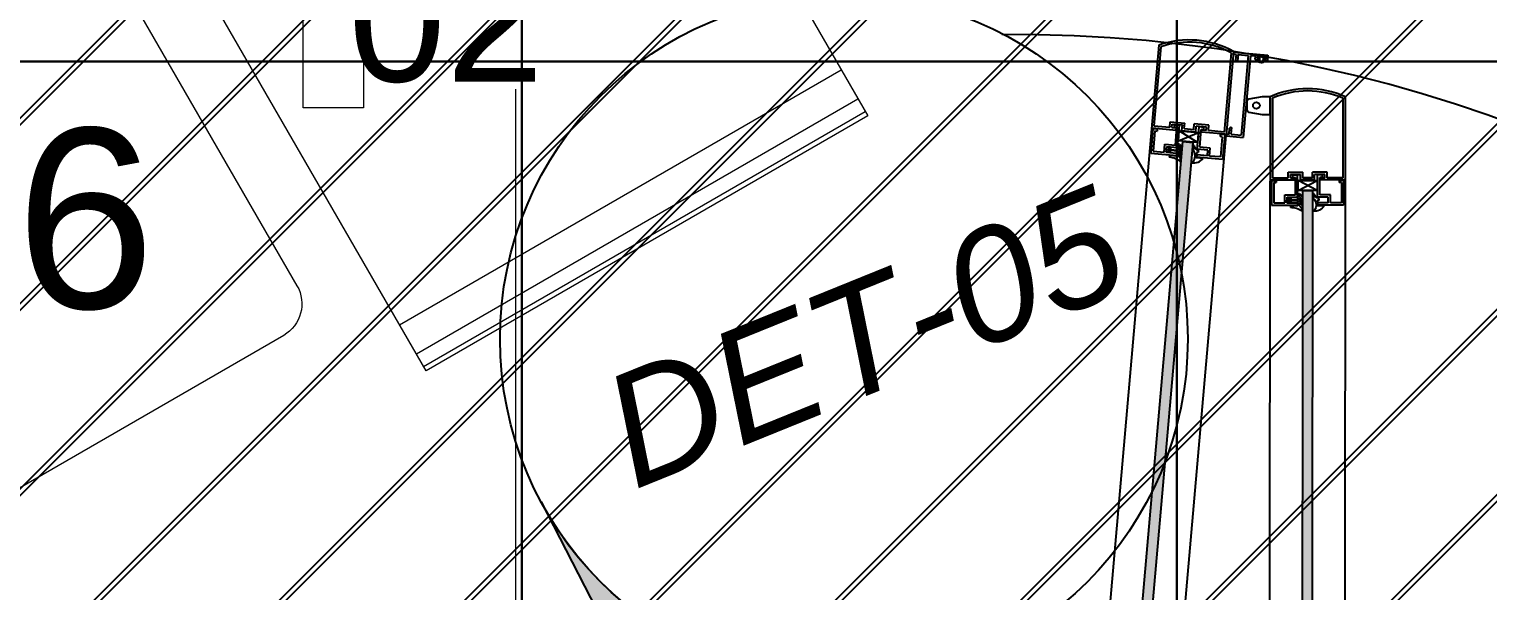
# Model space of a CAD drawing. Header units: millimetres. Extents: x 10930 to 21977, y 3784 to 7635.
# Drawn here: x 10966.958 to 10968.293, y 3818.685 to 3819.199 of the extents above; entities that cross this region are included whole.
import ezdxf

# ---------------------------------------------------------------- set-up
doc = ezdxf.new("R2010")
doc.units = ezdxf.units.MM
doc.linetypes.add('ACAD_ISO02W100', pattern=[15, 12, -3])
doc.linetypes.add('X-PP-NEW$0$HIDDEN', pattern=[0.375, 0.25, -0.125])
for name, color, linetype, lineweight in [('COTAS', 161, 'ACAD_ISO02W100', 20), ('LUMINARIAS', 3, 'Continuous', 18), ('MUEBLES', 251, 'Continuous', 18), ('PLAFON', 151, 'Continuous', 25)]:
    doc.layers.add(name, color=color, linetype=linetype, lineweight=lineweight)
for name, color, linetype in [('IMAGENES', 191, 'Continuous'), ('MEDIDAS.', 75, 'Continuous'), ('PISO PATIO PUBLICO', 142, 'Continuous'), ('PUERTAS', 171, 'Continuous')]:
    doc.layers.add(name, color=color, linetype=linetype)
doc.styles.get("Standard").update_dxf_attribs({"font": 'arial.ttf'})
pattern_1 = [(0, (0, 0), (0.001905, 0.001905), [0.0009524999999999999, -0.0028575]), (90, (0.0004762499999999999, -0.0004762499999999999), (-0.001905, 0.001905), [0.0009524999999999999, -0.0028575])]

# ---------------------------------------------------------------- blocks, each defined once
blk = doc.blocks.new('X-PP-NEW$0$6370-Junquillo')
at = {"color": 0, "linetype": 'ByBlock', "ltscale": 10}
for p, q in [((-0.000384713553629, -0.0008847135527077), (-0.000384713553629, -0.0034847135525098)), ((-0.000384713553629, -0.0008847135527077), (0.0142499999978441, -0.0008847135517129)), ((-0.000384713553629, -0.0034847135525098), (0.0009152864462719999, -0.0034847135525098)), ((0.0009152864462719999, -0.0021847135526087), (0.0009152864462719999, -0.0034847135525098)), ((0.0009152864462719999, -0.0021847135526087), (0.012949999997943, -0.002184713551614)), ((0.012949999997943, -0.002184713551614), (0.0129499999975735, -0.0086847135496697)), ((0.0142499999978441, -0.0008847135517129), (0.0142499999978441, -0.0162847135510447)), ((-0.0021847135536319, -0.0134847135518328), (-0.0036847135539375, -0.0134847135518328)), ((-0.0036847135539375, -0.0134847135518328), (-0.0036847135539375, -0.0162847135520394)), ((0.0095152864464012, -0.0162847135529489), (-0.0036847135539375, -0.0162847135520394)), ((-0.0021847135536319, -0.0134847135518328), (-0.0021847135536319, -0.0149847135521384)), ((0.0082152864465002, -0.0149847135521384), (-0.0021847135536319, -0.0149847135521384)), ((0.0082152864461307, -0.0086847135507497), (0.0082152864465002, -0.0149847135521384)), ((0.0129499999975735, -0.0086847135496697), (0.0082152864461307, -0.0086847135507497)), ((0.0095152864460317, -0.009984713550665), (0.0095152864464012, -0.0162847135529489)), ((0.0129499999975735, -0.0099847135495708), (0.0095152864460317, -0.009984713550665)), ((0.0129499999975735, -0.0099847135495708), (0.012949999997943, -0.0162847135510447)), ((0.012949999997943, -0.0162847135510447), (0.0142499999978441, -0.0162847135510447))]:
    blk.add_line(p, q, dxfattribs=at)
blk = doc.blocks.new('X-PP-NEW$0$Vinil Cuña')
at = {"color": 0, "linetype": 'ByBlock', "ltscale": 10}
for p, q in [((-0.0026152864466695, 0.0033272758386707), (-0.002615286447579, 0.0036272758383911)), ((-0.0020152864481844, 0.0033272758386707), (-0.0026152864466695, 0.0033272758386707)), ((0.0039033090469474, 0.0004000000012967), (-0.00032548103691, 0.0004000000012967)), ((-0.0003254810377058, -0.002799999998901), (-0.00032548103691, 0.0004000000012967)), ((-0.002615286447579, -0.0042837760488874), (-0.0026152864466695, -0.0045837760494032)), ((-0.0023152864488196, -0.0045837760486074), (-0.0026152864466695, -0.0045837760494032)), ((-0.0023152864488196, -0.0067702556539557), (-0.0023152864488196, -0.0045837760486074)), ((-0.0020152864491223, -0.0067702556547968), (-0.0023152864488196, -0.0067702556539557)), ((0.0007713455057541, -0.0027999999979005), (-0.0003254810377058, -0.002799999998901)), ((0.0007713455057541, -0.0038996387624728), (0.0007713455057541, -0.0027999999979005))]:
    blk.add_line(p, q, dxfattribs=at)
for centre, radius, start, end in [((-0.0020194631098178, -0.0033661663370044), 0.0070190242256203, 32.45142326508603, 94.86969380100228), ((-0.0069088426468795, -0.0001161275282939), 0.0059836376075006, 315.8525318149123, 35.13254659063001), ((0.0012804139822862, -0.0071820894896431), 0.003321332329967, 98.81604215680264, 172.8771870189323)]:
    blk.add_arc(centre, radius, start, end, dxfattribs=at)
blk = doc.blocks.new('X-PP-NEW$0$Plomo-1')
at = {"color": 0, "linetype": 'ByBlock', "ltscale": 10}
blk.add_lwpolyline([(-0.0056990746839745, 0.0062500000001897), (0.0056990746839745, 0.0062500000001897), (0.0056990746839745, 0.0002500000004213), (-0.0056990746839745, 0.0002500000004213)], close=True, dxfattribs=at)
at = {"color": 0, "linetype": 'X-PP-NEW$0$HIDDEN', "ltscale": 10}
for points in [[(0.0056990746839745, 0.0062500000001897), (-0.0056990746839745, 0.0002500000004213)], [(-0.0056990746839745, 0.0062500000001897), (0.0056990746839745, 0.0002500000004213)]]:
    blk.add_lwpolyline(points, dxfattribs=at)
blk = doc.blocks.new('PUERTA 7')
at = {"layer": 'PUERTAS'}
h = blk.add_hatch(dxfattribs=at)
h.set_pattern_fill('CROSS', color=142, scale=0.0003)
h.set_pattern_definition(pattern_1)
h.paths.add_polyline_path([(10968.02327365914, 3819.095587025199), (10967.92436213288, 3817.965023106556), (10967.9151185206, 3817.965831817843), (10968.01403004686, 3819.096395736485)])
h = blk.add_hatch(dxfattribs=at)
h.set_pattern_fill('CROSS', color=142, scale=0.0003)
h.set_pattern_definition(pattern_1)
h.paths.add_polyline_path([(10968.12284288562, 3817.916378418758), (10968.13212180463, 3817.916371788303), (10968.1329327597, 3819.051253987704), (10968.12365384069, 3819.051260618157)])
h = blk.add_hatch(dxfattribs=at)
h.set_pattern_fill('CROSS', color=142, scale=0.0003)
h.set_pattern_definition(pattern_1)
h.paths.add_polyline_path([(10968.12284288562, 3817.916378418758), (10968.13212180463, 3817.916371788303), (10968.1329327597, 3819.051253987704), (10968.12365384069, 3819.051260618157)])
at = {"layer": 'PUERTAS', "color": 0, "linetype": 'ByBlock', "ltscale": 10}
for p, q in [((10967.99195825469, 3819.184834872507, 310.8113489232925), (10967.98523576084, 3819.107996416307, 310.8113489232925)), ((10967.99384686141, 3819.18335461472, 310.8113489232925), (10967.98750137467, 3819.110825369519, 310.8113489232925)), ((10968.05824402696, 3819.177720592761, 310.8113489232925), (10968.05189854022, 3819.105191347561, 310.8113489232925)), ((10968.06036098556, 3819.17885040899, 310.8113489232925), (10968.05363849171, 3819.102011952791, 310.8113489232925)), ((10968.09401964835, 3819.137460730884, 310.8113489232925), (10968.09396453204, 3819.060328783956, 310.8113489232925)), ((10968.0960291447, 3819.136149272583, 310.8113489232925), (10968.09597711938, 3819.063342996034, 310.8113489232925)), ((10968.16067228046, 3819.136103080416, 310.8113489232925), (10968.16062025514, 3819.063296803868, 310.8113489232925)), ((10968.16268364902, 3819.137411665521, 310.8113489232925), (10968.1626285327, 3819.060279718593, 310.8113489232925)), ((10968.0019830339, 3819.109558388505, 310.8113489232925), (10968.00242782511, 3819.114642375258, 310.8113489232925)), ((10968.00242782511, 3819.114642375258, 310.8113489232925), (10968.01575403282, 3819.113476483154, 310.8113489232925)), ((10967.98665060604, 3819.10846986049, 310.8113489232925), (10967.98467806304, 3819.08592359084, 310.8113489232925)), ((10967.98523576084, 3819.107996416307, 310.8113489232925), (10967.98623715217, 3819.107908805918, 310.8113489232925)), ((10967.98632476256, 3819.108910197248, 310.8113489232925), (10967.98623715217, 3819.107908805918, 310.8113489232925)), ((10967.98632476256, 3819.108910197248, 310.8113489232925), (10968.00804725141, 3819.107009725726, 310.8113489232925)), ((10967.98665060604, 3819.10846986049, 310.8113489232925), (10967.99065617137, 3819.108119418932, 310.8113489232925)), ((10967.98847816793, 3819.106291857051, 310.8113489232925), (10967.98685606648, 3819.087751152722, 310.8113489232925)), ((10967.98750137467, 3819.110825369519, 310.8113489232925), (10968.0019830339, 3819.109558388505, 310.8113489232925)), ((10967.98847816793, 3819.106291857051, 310.8113489232925), (10967.99048095059, 3819.106116636272, 310.8113489232925)), ((10967.99065617137, 3819.108119418932, 310.8113489232925), (10967.99048095059, 3819.106116636272, 310.8113489232925)), ((10968.00398581657, 3819.109383167726, 310.8113489232925), (10968.004255387, 3819.112464371819, 310.8113489232925)), ((10968.00398581657, 3819.109383167726, 310.8113489232925), (10968.00822247219, 3819.109012508387, 310.8113489232925)), ((10968.004255387, 3819.112464371819, 310.8113489232925), (10968.01357602938, 3819.111648921272, 310.8113489232925)), ((10968.00630480522, 3819.109544650473, 310.8113489232925), (10968.00650698304, 3819.111855553544, 310.8113489232925)), ((10968.00630480522, 3819.109544650473, 310.8113489232925), (10968.00861570829, 3819.109342472652, 310.8113489232925)), ((10968.00650698304, 3819.111855553544, 310.8113489232925), (10968.01082066877, 3819.111478154944, 310.8113489232925)), ((10968.00721394206, 3819.093320211366, 310.8113489232925), (10968.00861570829, 3819.109342472652, 310.8113489232925)), ((10968.00804725141, 3819.107009725726, 310.8113489232925), (10968.00822247219, 3819.109012508387, 310.8113489232925)), ((10968.00904150394, 3819.091142207927, 310.8113489232925), (10968.01082066877, 3819.111478154944, 310.8113489232925)), ((10968.01313123817, 3819.106564934519, 310.8113489232925), (10968.01357602938, 3819.111648921272, 310.8113489232925)), ((10968.01313123817, 3819.106564934519, 310.8113489232925), (10968.02591823516, 3819.10544621724, 310.8113489232925)), ((10968.01530924161, 3819.108392496401, 310.8113489232925), (10968.01575403282, 3819.113476483154, 310.8113489232925)), ((10968.01530924161, 3819.108392496401, 310.8113489232925), (10968.02409067327, 3819.107624220679, 310.8113489232925)), ((10968.02409067327, 3819.107624220679, 310.8113489232925), (10968.02453546448, 3819.112708207432, 310.8113489232925)), ((10968.03786167219, 3819.111542315328, 310.8113489232925), (10968.02453546448, 3819.112708207432, 310.8113489232925)), ((10968.02591823516, 3819.10544621724, 310.8113489232925), (10968.02636302636, 3819.110530203993, 310.8113489232925)), ((10968.03568366875, 3819.109714753446, 310.8113489232925), (10968.02636302636, 3819.110530203993, 310.8113489232925)), ((10968.02726770875, 3819.089547621624, 310.8113489232925), (10968.02904687359, 3819.10988356864, 310.8113489232925)), ((10968.03336055932, 3819.10950617004, 310.8113489232925), (10968.02904687359, 3819.10988356864, 310.8113489232925)), ((10968.02944571219, 3819.091375183506, 310.8113489232925), (10968.03084747843, 3819.107397444791, 310.8113489232925)), ((10968.0331583815, 3819.107195266969, 310.8113489232925), (10968.03084747843, 3819.107397444791, 310.8113489232925)), ((10968.03100222191, 3819.105001426033, 310.8113489232925), (10968.03117744269, 3819.107004208693, 310.8113489232925)), ((10968.05272471077, 3819.103100954511, 310.8113489232925), (10968.03100222191, 3819.105001426033, 310.8113489232925)), ((10968.03541409832, 3819.106633549354, 310.8113489232925), (10968.03117744269, 3819.107004208693, 310.8113489232925)), ((10968.0331583815, 3819.107195266969, 310.8113489232925), (10968.03336055932, 3819.10950617004, 310.8113489232925)), ((10968.03541409832, 3819.106633549354, 310.8113489232925), (10968.03568366875, 3819.109714753446, 310.8113489232925)), ((10968.03741688098, 3819.106458328575, 310.8113489232925), (10968.03786167219, 3819.111542315328, 310.8113489232925)), ((10968.05189854022, 3819.105191347561, 310.8113489232925), (10968.03741688098, 3819.106458328575, 310.8113489232925)), ((10968.04832178857, 3819.103074331142, 310.8113489232925), (10968.0481465678, 3819.101071548482, 310.8113489232925)), ((10968.05014935046, 3819.100896327703, 310.8113489232925), (10968.0481465678, 3819.101071548482, 310.8113489232925)), ((10968.05232735389, 3819.102723889585, 310.8113489232925), (10968.04832178857, 3819.103074331142, 310.8113489232925)), ((10968.05014935046, 3819.100896327703, 310.8113489232925), (10968.04852724901, 3819.082355623374, 310.8113489232925)), ((10968.05232735389, 3819.102723889585, 310.8113489232925), (10968.05035481089, 3819.080177619935, 310.8113489232925)), ((10968.05272471077, 3819.103100954511, 310.8113489232925), (10968.05263710038, 3819.102099563181, 310.8113489232925)), ((10968.05363849171, 3819.102011952791, 310.8113489232925), (10968.05263710038, 3819.102099563181, 310.8113489232925)), ((10967.98685606648, 3819.087751152722, 310.8113489232925), (10967.99686997978, 3819.08687504883, 310.8113489232925)), ((10967.99686997978, 3819.08687504883, 310.8113489232925), (10967.99750814916, 3819.094169358217, 310.8113489232925)), ((10967.99750814916, 3819.094169358217, 310.8113489232925), (10968.00721394206, 3819.093320211366, 310.8113489232925)), ((10967.99887276244, 3819.086699828051, 310.8113489232925), (10967.99933571105, 3819.091991354778, 310.8113489232925)), ((10967.99933571105, 3819.091991354778, 310.8113489232925), (10968.00904150394, 3819.091142207927, 310.8113489232925)), ((10968.0007173391, 3819.086926547061, 310.8113489232925), (10968.00105430213, 3819.090778052177, 310.8113489232925)), ((10968.00143945264, 3819.090744355873, 310.8113489232925), (10968.00105430213, 3819.090778052177, 310.8113489232925)), ((10968.00110248961, 3819.086892850756, 310.8113489232925), (10968.00125075334, 3819.088587513013, 310.8113489232925)), ((10968.00125075334, 3819.08858751301, 310.8113489232925), (10968.00163590386, 3819.088553816707, 310.8113489232925)), ((10968.00131140669, 3819.089280783929, 310.8113489232925), (10968.00143945264, 3819.090744355871, 310.8113489232925)), ((10968.00131140669, 3819.089280783928, 310.8113489232925), (10968.0016965572, 3819.089247087623, 310.8113489232925)), ((10968.00148764012, 3819.086859154453, 310.8113489232925), (10968.00163590386, 3819.088553816709, 310.8113489232925)), ((10968.0016965572, 3819.089247087623, 310.8113489232925), (10968.00182460316, 3819.09071065957, 310.8113489232925)), ((10968.00220975367, 3819.090676963266, 310.8113489232925), (10968.00182460316, 3819.09071065957, 310.8113489232925)), ((10968.00187279063, 3819.086825458148, 310.8113489232925), (10968.00202105437, 3819.088520120403, 310.8113489232925)), ((10968.00202105437, 3819.088520120405, 310.8113489232925), (10968.00240620488, 3819.088486424101, 310.8113489232925)), ((10968.00208170771, 3819.089213391318, 310.8113489232925), (10968.00220975367, 3819.090676963266, 310.8113489232925)), ((10968.00208170771, 3819.089213391319, 310.8113489232925), (10968.00246685823, 3819.089179695017, 310.8113489232925)), ((10968.00225794115, 3819.086791761845, 310.8113489232925), (10968.00240620488, 3819.088486424102, 310.8113489232925)), ((10968.00246685823, 3819.089179695014, 310.8113489232925), (10968.00259490418, 3819.09064326696, 310.8113489232925)), ((10968.00298005469, 3819.090609570657, 310.8113489232925), (10968.00259490418, 3819.09064326696, 310.8113489232925)), ((10968.00264309166, 3819.086758065541, 310.8113489232925), (10968.00279135539, 3819.088452727799, 310.8113489232925)), ((10968.00279135539, 3819.088452727797, 310.8113489232925), (10968.00903079368, 3819.087906847675, 310.8113489232925)), ((10968.00285200874, 3819.089145998708, 310.8113489232925), (10968.00298005469, 3819.090609570657, 310.8113489232925)), ((10968.00285200874, 3819.089145998713, 310.8113489232925), (10968.00909144703, 3819.088600118592, 310.8113489232925)), ((10968.00861969878, 3819.08320801143, 310.8113489232925), (10968.00903079368, 3819.087906847675, 310.8113489232925)), ((10968.00909144703, 3819.088600118592, 310.8113489232925), (10968.00958614322, 3819.09425452197, 310.8113489232925)), ((10968.01097268507, 3819.094133215277, 310.8113489232925), (10968.00958614322, 3819.09425452197, 310.8113489232925)), ((10968.01025952447, 3819.085981752424, 310.8113489232925), (10968.01041942639, 3819.087809439704, 310.8113489232925)), ((10968.01041942639, 3819.087809439702, 310.8113489232925), (10968.0125971762, 3819.085378223222, 310.8113489232925)), ((10968.01046611736, 3819.088343119905, 310.8113489232925), (10968.01064936476, 3819.090437647286, 310.8113489232925)), ((10968.01046611736, 3819.088343119905, 310.8113489232925), (10968.01264386717, 3819.085911903425, 310.8113489232925)), ((10968.01064936476, 3819.090437647286, 310.8113489232925), (10968.01282711457, 3819.088006430806, 310.8113489232925)), ((10968.01069605573, 3819.090971327489, 310.8113489232925), (10968.0109259941, 3819.093599535074, 310.8113489232925)), ((10968.01069605573, 3819.090971327489, 310.8113489232925), (10968.01287380554, 3819.088540111009, 310.8113489232925)), ((10968.0109259941, 3819.093599535074, 310.8113489232925), (10968.01310374391, 3819.091168318594, 310.8113489232925)), ((10968.01097268507, 3819.094133215277, 310.8113489232925), (10968.01315043488, 3819.091701998797, 310.8113489232925)), ((10968.01287380554, 3819.088540111009, 310.8113489232925), (10968.01282711457, 3819.088006430806, 310.8113489232925)), ((10968.01315043488, 3819.091701998797, 310.8113489232925), (10968.01310374391, 3819.091168318594, 310.8113489232925)), ((10968.0231778134, 3819.089205408328, 310.8113489232925), (10968.02321824896, 3819.089667588943, 310.8113489232925)), ((10968.02368042957, 3819.089627153377, 310.8113489232925), (10968.02321824896, 3819.089667588943, 310.8113489232925)), ((10968.02397513469, 3819.092995648333, 310.8113489232925), (10968.02368042957, 3819.089627153377, 310.8113489232925)), ((10968.02443731531, 3819.09295521277, 310.8113489232925), (10968.02397513469, 3819.092995648333, 310.8113489232925)), ((10968.03697350165, 3819.088698474774, 310.8113489232925), (10968.02726770875, 3819.089547621624, 310.8113489232925)), ((10968.02834348949, 3819.088157137725, 310.8113489232925), (10968.02819527444, 3819.086463031993, 310.8113489232925)), ((10968.03915150509, 3819.090526036656, 310.8113489232925), (10968.02944571219, 3819.091375183506, 310.8113489232925)), ((10968.03651055305, 3819.083406948046, 310.8113489232925), (10968.03697350165, 3819.088698474774, 310.8113489232925)), ((10968.03851333571, 3819.083231727268, 310.8113489232925), (10968.03915150509, 3819.090526036656, 310.8113489232925)), ((10967.98467806304, 3819.08592359084, 310.8113489232925), (10968.00840333456, 3819.08384789854, 310.8113489232925)), ((10967.99887276244, 3819.086699828051, 310.8113489232925), (10968.00857855534, 3819.0858506812, 310.8113489232925)), ((10968.00110248961, 3819.086892850756, 310.8113489232925), (10968.0007173391, 3819.086926547061, 310.8113489232925)), ((10968.00187279063, 3819.086825458148, 310.8113489232925), (10968.00148764012, 3819.086859154453, 310.8113489232925)), ((10968.00191798711, 3819.082198979513, 310.8113489232925), (10968.00205650242, 3819.083782216709, 310.8113489232925)), ((10968.00861969878, 3819.08320801143, 310.8113489232925), (10968.00205650242, 3819.083782216709, 310.8113489232925)), ((10968.00264309166, 3819.086758065541, 310.8113489232925), (10968.00225794115, 3819.086791761845, 310.8113489232925)), ((10968.00857855534, 3819.0858506812, 310.8113489232925), (10968.00840333456, 3819.08384789854, 310.8113489232925)), ((10968.01000624062, 3819.083086704737, 310.8113489232925), (10968.01021283351, 3819.085448072221, 310.8113489232925)), ((10968.01021283351, 3819.085448072221, 310.8113489232925), (10968.01239058331, 3819.083016855741, 310.8113489232925)), ((10968.01025952447, 3819.085981752424, 310.8113489232925), (10968.01243727428, 3819.083550535944, 310.8113489232925)), ((10968.0121153392, 3819.079870801155, 310.8113489232925), (10968.0119435137, 3819.077906826685, 310.8113489232925)), ((10968.01243727428, 3819.083550535944, 310.8113489232925), (10968.01239058331, 3819.083016855741, 310.8113489232925)), ((10968.01264386717, 3819.085911903425, 310.8113489232925), (10968.0125971762, 3819.085378223222, 310.8113489232925)), ((10968.02215195614, 3819.077479806213, 310.8113489232925), (10968.02211152057, 3819.077017625599, 310.8113489232925)), ((10968.02307631736, 3819.077398935085, 310.8113489232925), (10968.02215195614, 3819.077479806213, 310.8113489232925)), ((10968.02650550122, 3819.086610867996, 310.8113489232925), (10968.02607418854, 3819.081680941446, 310.8113489232925)), ((10968.0325890712, 3819.081110963069, 310.8113489232925), (10968.02607418854, 3819.081680941446, 310.8113489232925)), ((10968.02819527444, 3819.086463031993, 310.8113489232925), (10968.02650550122, 3819.086610867996, 310.8113489232925)), ((10968.02680476015, 3819.084256094896, 310.8113489232925), (10968.02662953938, 3819.082253312235, 310.8113489232925)), ((10968.05035481089, 3819.080177619935, 310.8113489232925), (10968.02662953938, 3819.082253312235, 310.8113489232925)), ((10968.03651055305, 3819.083406948046, 310.8113489232925), (10968.02680476015, 3819.084256094896, 310.8113489232925)), ((10968.04852724901, 3819.082355623374, 310.8113489232925), (10968.03851333571, 3819.083231727268, 310.8113489232925)), ((10968.09497046656, 3819.061333281882, 310.8113489232925), (10968.09496974826, 3819.060328065656, 310.8113489232925)), ((10968.09497046656, 3819.061333281882, 310.8113489232925), (10968.11677592623, 3819.061317700314, 310.8113489232925)), ((10968.09533315474, 3819.060922760597, 310.8113489232925), (10968.09531698227, 3819.038290373638, 310.8113489232925)), ((10968.09533315474, 3819.060922760597, 310.8113489232925), (10968.09935401964, 3819.060919887401, 310.8113489232925)), ((10968.09597711938, 3819.063342996034, 310.8113489232925), (10968.1105140925, 3819.063332608323, 310.8113489232925)), ((10968.09935401964, 3819.060919887401, 310.8113489232925), (10968.09935258305, 3819.058909454949, 310.8113489232925)), ((10968.1105140925, 3819.063332608323, 310.8113489232925), (10968.11051773925, 3819.068436013777, 310.8113489232925)), ((10968.11051773925, 3819.068436013777, 310.8113489232925), (10968.12389484749, 3819.068426454871, 310.8113489232925)), ((10968.11252452495, 3819.063331171725, 310.8113489232925), (10968.1125267351, 3819.066424144727, 310.8113489232925)), ((10968.11252452495, 3819.063331171725, 310.8113489232925), (10968.11677736283, 3819.063328132765, 310.8113489232925)), ((10968.1125267351, 3819.066424144727, 310.8113489232925), (10968.12188297843, 3819.066417459017, 310.8113489232925)), ((10968.11482087379, 3819.063692512345, 310.8113489232925), (10968.11482253141, 3819.066012242098, 310.8113489232925)), ((10968.11482087379, 3819.063692512345, 310.8113489232925), (10968.11714060355, 3819.063690854733, 310.8113489232925)), ((10968.11482253141, 3819.066012242098, 310.8113489232925), (10968.11915269361, 3819.066009147886, 310.8113489232925)), ((10968.11677592623, 3819.061317700314, 310.8113489232925), (10968.11677736283, 3819.063328132765, 310.8113489232925)), ((10968.11712911076, 3819.047607395118, 310.8113489232925), (10968.11714060355, 3819.063690854733, 310.8113489232925)), ((10968.11913810661, 3819.045595526068, 310.8113489232925), (10968.11915269361, 3819.066009147886, 310.8113489232925)), ((10968.12187933168, 3819.061314053564, 310.8113489232925), (10968.12188297843, 3819.066417459017, 310.8113489232925)), ((10968.12389120074, 3819.063323049418, 310.8113489232925), (10968.12389484749, 3819.068426454871, 310.8113489232925)), ((10968.13270617379, 3819.063316750486, 310.8113489232925), (10968.12389120074, 3819.063323049418, 310.8113489232925)), ((10968.13270617379, 3819.063316750486, 310.8113489232925), (10968.13270982054, 3819.06842015594, 310.8113489232925)), ((10968.14608692878, 3819.068410597034, 310.8113489232925), (10968.13270982054, 3819.06842015594, 310.8113489232925)), ((10968.16162403477, 3819.061285653117, 310.8113489232925), (10968.16162331647, 3819.060280436891, 310.8113489232925)), ((10968.09396453204, 3819.060328783956, 310.8113489232925), (10968.09496974826, 3819.060328065656, 310.8113489232925)), ((10968.09734215059, 3819.058910891547, 310.8113489232925), (10968.09732885132, 3819.040299369492, 310.8113489232925)), ((10968.09734215059, 3819.058910891547, 310.8113489232925), (10968.09935258305, 3819.058909454949, 310.8113489232925)), ((10968.10738101358, 3819.040292186501, 310.8113489232925), (10968.1073862458, 3819.047614357096, 310.8113489232925)), ((10968.1073862458, 3819.047614357096, 310.8113489232925), (10968.11712911076, 3819.047607395118, 310.8113489232925)), ((10968.11940761078, 3819.043067269751, 310.8113489232925), (10968.11941166669, 3819.048743270583, 310.8113489232925)), ((10968.12080350454, 3819.048742276014, 310.8113489232925), (10968.11941166669, 3819.048743270583, 310.8113489232925)), ((10968.12080123652, 3819.045568311139, 310.8113489232925), (10968.12080312173, 3819.048206557376, 310.8113489232925)), ((10968.12080312173, 3819.048206557376, 310.8113489232925), (10968.12318288338, 3819.045972694731, 310.8113489232925)), ((10968.12080350454, 3819.048742276014, 310.8113489232925), (10968.12318326619, 3819.046508413368, 310.8113489232925)), ((10968.1626285327, 3819.060279718593, 310.8113489232925), (10968.16162331647, 3819.060280436891, 310.8113489232925)), ((10968.09531698227, 3819.038290373638, 310.8113489232925), (10968.11913287439, 3819.038273355472, 310.8113489232925)), ((10968.09732885132, 3819.040299369492, 310.8113489232925), (10968.10738101358, 3819.040292186501, 310.8113489232925)), ((10968.10939144603, 3819.040290749902, 310.8113489232925), (10968.10939524165, 3819.045602488045, 310.8113489232925)), ((10968.10939144603, 3819.040290749902, 310.8113489232925), (10968.11913431099, 3819.040283787923, 310.8113489232925)), ((10968.10939524165, 3819.045602488045, 310.8113489232925), (10968.11913810661, 3819.045595526068, 310.8113489232925)), ((10968.11120951945, 3819.04067607258, 310.8113489232925), (10968.11121228214, 3819.044542288834, 310.8113489232925)), ((10968.11159614108, 3819.04067579631, 310.8113489232925), (10968.11120951945, 3819.04067607258, 310.8113489232925)), ((10968.11159890377, 3819.044542012564, 310.8113489232925), (10968.11121228214, 3819.044542288834, 310.8113489232925)), ((10968.11159614108, 3819.04067579631, 310.8113489232925), (10968.11159735666, 3819.042376931468, 310.8113489232925)), ((10968.11159735666, 3819.042376931465, 310.8113489232925), (10968.11198397828, 3819.042376655196, 310.8113489232925)), ((10968.11159785394, 3819.043072850388, 310.8113489232925), (10968.11159890376, 3819.044542012562, 310.8113489232925)), ((10968.11159785395, 3819.043072850387, 310.8113489232925), (10968.11198447557, 3819.043072574117, 310.8113489232925)), ((10968.1119827627, 3819.040675520042, 310.8113489232925), (10968.11198397828, 3819.042376655198, 310.8113489232925)), ((10968.11236938433, 3819.040675243772, 310.8113489232925), (10968.1119827627, 3819.040675520042, 310.8113489232925)), ((10968.11198447557, 3819.043072574117, 310.8113489232925), (10968.11198552539, 3819.044541736295, 310.8113489232925)), ((10968.11237214702, 3819.044541460027, 310.8113489232925), (10968.11198552539, 3819.044541736295, 310.8113489232925)), ((10968.11236938433, 3819.040675243772, 310.8113489232925), (10968.11237059991, 3819.042376378928, 310.8113489232925)), ((10968.11237059991, 3819.042376378929, 310.8113489232925), (10968.11275722154, 3819.04237610266, 310.8113489232925)), ((10968.1123710972, 3819.043072297846, 310.8113489232925), (10968.11237214702, 3819.044541460027, 310.8113489232925)), ((10968.1123710972, 3819.043072297847, 310.8113489232925), (10968.11275771882, 3819.04307202158, 310.8113489232925)), ((10968.11275600595, 3819.040674967504, 310.8113489232925), (10968.11275722154, 3819.04237610266, 310.8113489232925)), ((10968.11314262758, 3819.040674691234, 310.8113489232925), (10968.11275600595, 3819.040674967504, 310.8113489232925)), ((10968.11275771882, 3819.043072021577, 310.8113489232925), (10968.11275876864, 3819.044541183755, 310.8113489232925)), ((10968.11314539027, 3819.044540907486, 310.8113489232925), (10968.11275876864, 3819.044541183755, 310.8113489232925)), ((10968.11281434233, 3819.036069990287, 310.8113489232925), (10968.11281547799, 3819.037659274787, 310.8113489232925)), ((10968.11940374301, 3819.037654566998, 310.8113489232925), (10968.11281547799, 3819.037659274787, 310.8113489232925)), ((10968.11314262758, 3819.040674691234, 310.8113489232925), (10968.11314384316, 3819.042375826392, 310.8113489232925)), ((10968.11314384317, 3819.042375826391, 310.8113489232925), (10968.11940711349, 3819.04237135083, 310.8113489232925)), ((10968.11314434044, 3819.043071745305, 310.8113489232925), (10968.11314539027, 3819.044540907486, 310.8113489232925)), ((10968.11314434044, 3819.043071745311, 310.8113489232925), (10968.11940761078, 3819.043067269751, 310.8113489232925)), ((10968.11913431099, 3819.040283787923, 310.8113489232925), (10968.11913287439, 3819.038273355472, 310.8113489232925)), ((10968.11940374301, 3819.037654566998, 310.8113489232925), (10968.11940711349, 3819.04237135083, 310.8113489232925)), ((10968.12079558086, 3819.037653572429, 310.8113489232925), (10968.12079727467, 3819.040023959348, 310.8113489232925)), ((10968.12079727467, 3819.040023959348, 310.8113489232925), (10968.12317703632, 3819.037790096702, 310.8113489232925)), ((10968.12079765748, 3819.040559677987, 310.8113489232925), (10968.12079896849, 3819.042394346267, 310.8113489232925)), ((10968.12079765748, 3819.040559677987, 310.8113489232925), (10968.12317741913, 3819.038325815342, 310.8113489232925)), ((10968.12079896849, 3819.042394346265, 310.8113489232925), (10968.12317873013, 3819.040160483619, 310.8113489232925)), ((10968.12079935129, 3819.042930064902, 310.8113489232925), (10968.12080085371, 3819.045032592501, 310.8113489232925)), ((10968.1207993513, 3819.042930064903, 310.8113489232925), (10968.12317911294, 3819.040696202257, 310.8113489232925)), ((10968.12080085371, 3819.045032592501, 310.8113489232925), (10968.12318061535, 3819.042798729855, 310.8113489232925)), ((10968.12080123651, 3819.045568311139, 310.8113489232925), (10968.12318099816, 3819.043334448493, 310.8113489232925)), ((10968.12317477966, 3819.034632025507, 310.8113489232925), (10968.12317337089, 3819.032660549476, 310.8113489232925)), ((10968.12317741913, 3819.038325815342, 310.8113489232925), (10968.12317703632, 3819.037790096702, 310.8113489232925)), ((10968.12317911294, 3819.040696202257, 310.8113489232925), (10968.12317873013, 3819.040160483619, 310.8113489232925)), ((10968.12318099816, 3819.043334448493, 310.8113489232925), (10968.12318061535, 3819.042798729855, 310.8113489232925)), ((10968.12318326619, 3819.046508413368, 310.8113489232925), (10968.12318288338, 3819.045972694731, 310.8113489232925))]:
    blk.add_line(p, q, dxfattribs=at)
at = {"layer": 'PUERTAS', "color": 0, "linetype": 'ByBlock'}
for p, q in [((10968.06068967314, 3819.178404761525, 310.8113489232925), (10968.0605162701, 3819.176438935679, 310.8113489232925)), ((10968.0605162701, 3819.176438935679, 310.8113489232925), (10968.0627845307, 3819.176238855247, 310.8113489232925)), ((10968.06068967314, 3819.178404761525, 310.8113489232925), (10968.09199166932, 3819.175643651567, 310.8113489232925)), ((10968.0627845307, 3819.176238855247, 310.8113489232925), (10968.06231767635, 3819.170946247197, 310.8113489232925)), ((10968.06300706974, 3819.170123466855, 310.8113489232925), (10968.06421680872, 3819.170016757293, 310.8113489232925)), ((10968.06475035654, 3819.176065452206, 310.8113489232925), (10968.06421680872, 3819.170016757293, 310.8113489232925)), ((10968.06475035654, 3819.176065452206, 310.8113489232925), (10968.07397461628, 3819.175251791784, 310.8113489232925)), ((10968.07397461628, 3819.175251791784, 310.8113489232925), (10968.06754536508, 3819.102365018073, 310.8113489232925)), ((10968.07594044213, 3819.175078388743, 310.8113489232925), (10968.06933778788, 3819.100225789185, 310.8113489232925)), ((10968.08047696331, 3819.17467822788, 310.8113489232925), (10968.07594044213, 3819.175078388743, 310.8113489232925)), ((10968.0802101894, 3819.171653880422, 310.8113489232925), (10968.08047696331, 3819.17467822788, 310.8113489232925)), ((10968.08368818898, 3819.171347090427, 310.8113489232925), (10968.0802101894, 3819.171653880422, 310.8113489232925)), ((10968.08185575009, 3819.173032667195, 310.8113489232925), (10968.08198913704, 3819.174544840925, 310.8113489232925)), ((10968.08382157594, 3819.172859264154, 310.8113489232925), (10968.08185575009, 3819.173032667195, 310.8113489232925)), ((10968.09030609255, 3819.173811212675, 310.8113489232925), (10968.08198913704, 3819.174544840925, 310.8113489232925)), ((10968.08368818898, 3819.171347090427, 310.8113489232925), (10968.08382157594, 3819.172859264154, 310.8113489232925)), ((10968.08820687975, 3819.172472441986, 310.8113489232925), (10968.08807349279, 3819.170960268259, 310.8113489232925)), ((10968.09155149237, 3819.170653478263, 310.8113489232925), (10968.08807349279, 3819.170960268259, 310.8113489232925)), ((10968.09017270559, 3819.172299038945, 310.8113489232925), (10968.08820687975, 3819.172472441986, 310.8113489232925)), ((10968.09030609255, 3819.173811212675, 310.8113489232925), (10968.09017270559, 3819.172299038945, 310.8113489232925)), ((10968.09199166932, 3819.175643651567, 310.8113489232925), (10968.09155149237, 3819.170653478263, 310.8113489232925)), ((10968.05408701889, 3819.103552161968, 310.8113489232925), (10968.05391361585, 3819.101586336121, 310.8113489232925)), ((10968.05391361585, 3819.101586336121, 310.8113489232925), (10968.06933778788, 3819.100225789185, 310.8113489232925)), ((10968.05408701889, 3819.103552161968, 310.8113489232925), (10968.05635527949, 3819.103352081536, 310.8113489232925)), ((10968.05635527949, 3819.103352081536, 310.8113489232925), (10968.05682213383, 3819.108644689585, 310.8113489232925)), ((10968.05764491417, 3819.109334082972, 310.8113489232925), (10968.05885465315, 3819.109227373408, 310.8113489232925)), ((10968.05832110533, 3819.103178678495, 310.8113489232925), (10968.05885465315, 3819.109227373408, 310.8113489232925)), ((10968.05832110533, 3819.103178678495, 310.8113489232925), (10968.06754536508, 3819.102365018073, 310.8113489232925))]:
    blk.add_line(p, q, dxfattribs=at)
at = {"layer": 'PUERTAS', "color": 7}
for p, q in [((10967.98523576084, 3819.107996416307, 310.8113489232925), (10967.88474724757, 3817.959407453716, 310.8113489232925)), ((10967.95314997844, 3817.953422990201, 310.8113489232925), (10968.05363849171, 3819.102011952791, 310.8113489232925)), ((10968.09314064757, 3817.907352692488, 310.8113489232925), (10968.09396453203, 3819.060328783956, 310.8113489232925))]:
    blk.add_line(p, q, dxfattribs=at)
at = {"layer": 'PUERTAS', "color": 7, "linetype": 'ByBlock', "ltscale": 10}
for p, q in [((10968.13471516965, 3819.061304881436, 310.8113489232925), (10968.12187933168, 3819.061314053564, 310.8113489232925)), ((10968.13471516965, 3819.061304881436, 310.8113489232925), (10968.1347188164, 3819.06640828689, 310.8113489232925)), ((10968.14407505973, 3819.066401601181, 310.8113489232925), (10968.1347188164, 3819.06640828689, 310.8113489232925)), ((10968.1398185751, 3819.061301234686, 310.8113489232925), (10968.1398200117, 3819.063311667137, 310.8113489232925)), ((10968.16162403477, 3819.061285653117, 310.8113489232925), (10968.1398185751, 3819.061301234686, 310.8113489232925)), ((10968.14407284958, 3819.063308628179, 310.8113489232925), (10968.1398200117, 3819.063311667137, 310.8113489232925)), ((10968.14407284958, 3819.063308628179, 310.8113489232925), (10968.14407505973, 3819.066401601181, 310.8113489232925)), ((10968.14608328203, 3819.06330719158, 310.8113489232925), (10968.14608692878, 3819.068410597034, 310.8113489232925)), ((10968.16062025514, 3819.063296803868, 310.8113489232925), (10968.14608328203, 3819.06330719158, 310.8113489232925))]:
    blk.add_line(p, q, dxfattribs=at)
at = {"layer": 'PUERTAS', "color": 0, "linetype": 'ByBlock', "ltscale": 10, "elevation": 310.8113489232925}
blk.add_lwpolyline([(10968.08954567856, 3819.170373226707), (10968.08757982459, 3819.170546632226), (10968.08779324372, 3819.172966110191), (10968.08975906956, 3819.172792707152), (10968.08981242434, 3819.173397576645), (10968.08240277307, 3819.174051172721), (10968.08234941829, 3819.173446303227), (10968.08431524414, 3819.173272900186), (10968.08410182501, 3819.170853422222), (10968.08213597104, 3819.171026827744, 0.4835933280166289)], format="xyb", close=True, dxfattribs=at)
blk.add_lwpolyline([(10968.09401964835, 3819.137460730889), (10968.08666556422, 3819.137465985913), (10968.07444540361, 3819.13536636326, 0.3650077724577894), (10968.07276408805, 3819.133372979596), (10968.07275846332, 3819.12550151265, 0.3650077724577894), (10968.07443692833, 3819.123505728179), (10968.0866540758, 3819.121388643311), (10968.09400815993, 3819.121383388288), (10968.09401964835, 3819.137460730889)], format="xyb", dxfattribs=at)
blk.add_lwpolyline([(10968.02746555542, 3819.095608380351), (10968.00990554317, 3819.097144682356), (10968.01071425446, 3819.106388294636), (10968.02827426671, 3819.104851992631)], close=True, dxfattribs=at)
at = {"layer": 'PUERTAS', "color": 0, "linetype": 'X-PP-NEW$0$HIDDEN', "ltscale": 10, "elevation": 310.8113489232925}
for points in [[(10968.00990554317, 3819.097144682356), (10968.02827426671, 3819.104851992631)], [(10968.02746555542, 3819.095608380351), (10968.01071425446, 3819.106388294636)]]:
    blk.add_lwpolyline(points, dxfattribs=at)
at = {"layer": 'PUERTAS', "color": 7, "elevation": 310.8113489232925}
blk.add_lwpolyline([(10968.02327365914, 3819.095587025199), (10967.92436213288, 3817.965023106556), (10967.9151185206, 3817.965831817843), (10968.01403004686, 3819.096395736485)], close=True, dxfattribs=at)
at = {"layer": 'PUERTAS', "color": 142, "elevation": 310.8113489232925}
blk.add_lwpolyline([(10968.12284288562, 3817.916378418758), (10968.13212180463, 3817.916371788303), (10968.1329327597, 3819.051253987704), (10968.12365384069, 3819.051260618157), (10968.12284288562, 3817.916378418758)], dxfattribs=at)
at = {"layer": 'PUERTAS', "color": 7, "elevation": 310.8113489232925}
blk.add_lwpolyline([(10968.16262853269, 3819.060279718593), (10968.16180464823, 3817.907303627125)], dxfattribs=at)
at = {"layer": 'PUERTAS', "color": 0, "linetype": 'ByBlock', "ltscale": 10}
blk.add_circle((10968.08132979573, 3819.129431123298, 310.8113489232925), 0.0030360905549974, dxfattribs=at)
at = {"layer": 'PUERTAS'}
blk.add_arc((10967.85845715391, 3817.881226810366, 310.8113489232925), 1.313237282809141, 1.771717256875631, 90.4510652248476, dxfattribs=at)
at = {"layer": 'PUERTAS', "color": 0, "linetype": 'ByBlock', "ltscale": 10}
for centre, radius, start, end in [((10968.01952473666, 3819.106005575879, 310.8113489232925), 0.08351029239600209, 60.72534779517839, 109.274652187466), ((10968.01952473666, 3819.106005575879, 310.8113489232925), 0.08149985943091222, 61.63517175098045, 108.3648282317352), ((10968.12829725066, 3819.061309467499, 310.8113489232925), 0.08351029239600215, 65.68440585875832, 114.2337102510315), ((10968.12829725066, 3819.061309467499, 310.8113489232925), 0.08149985943091227, 66.59422981443156, 113.3238862952421), ((10968.01600141453, 3819.08336342838, 310.8113489232925), 0.009253617151736712, 319.8674534007021, 39.14746817642911), ((10968.02957018725, 3819.093145473129, 310.8113489232925), 0.005136396926290159, 182.1228129724067, 256.1839578345032), ((10967.99887452378, 3819.061235326574, 310.8113489232925), 0.02118342308510972, 51.90667473373218, 81.73961869385482), ((10968.00687501188, 3819.078733577815, 310.8113489232925), 0.005362304303306645, 12.24411867995062, 54.27232259931706), ((10968.02397205983, 3819.087711428752, 310.8113489232925), 0.01085482898918172, 260.1303061903425, 322.5485767262322), ((10968.11159445078, 3819.01492172137, 310.8113489232925), 0.02118342308510973, 56.86573279723408, 86.69867675743544), ((10968.11805237431, 3819.033046064944, 310.8113489232925), 0.005362304303306646, 17.20317674348688, 59.23138066293665)]:
    blk.add_arc(centre, radius, start, end, dxfattribs=at)
at = {"layer": 'PUERTAS', "color": 0, "linetype": 'ByBlock'}
for centre, start, end in [((10968.06307376322, 3819.17087955372, 310.8113489232925), 174.9590580462296, 264.959058046159), ((10968.05757822069, 3819.108577996108, 310.8113489232925), 84.95905804615902, 174.9590580462296)]:
    blk.add_arc(centre, 0.0007590226387496507, start, end, dxfattribs=at)
at = {"layer": 'PUERTAS', "color": 7, "xscale": 1.546486896221311, "yscale": 1.546486896221311, "zscale": 1.546486896221311}
for name, p, rotation in [('X-PP-NEW$0$Plomo-1', (10968.12830048319, 3819.06130946519, 310.8113489232925), 179.9590580548924), ('X-PP-NEW$0$6370-Junquillo', (10968.16262853269, 3819.060279718593, 310.8113489232925), 269.9590580548916)]:
    blk.add_blockref(name, p, dxfattribs=dict(at, rotation=rotation))
at = {"layer": 'PUERTAS', "color": 7, "extrusion": (0, 0, -1), "xscale": 1.546486896221311, "yscale": 1.546486896221311, "zscale": -1.546486896221311, "rotation": 180.0409419451076}
blk.add_blockref('X-PP-NEW$0$Vinil Cuña', (-10968.13742869568, 3819.038260281793, -310.8113489232925), dxfattribs=at)
blk = doc.blocks.new('muebles dentro del edificio')
at = {"layer": 'MUEBLES', "color": 142}
blk.add_lwpolyline([(10967.32108462406, 3818.88667130157), (10967.00982922465, 3819.425781467483), (10967.41416184908, 3819.659223017044), (10967.7254172485, 3819.12011285113)], close=True, dxfattribs=at)
blk.add_lwpolyline([(10966.64202212901, 3819.114783485318), (10966.96873921253, 3819.303413681439, -0.414213562373095), (10967.01421103133, 3819.291229544316), (10967.20284122745, 3818.964512460792, -0.414213562373095), (10967.19065709033, 3818.919040641998), (10966.8639400068, 3818.730410445876, -0.414213562373095), (10966.81846818801, 3818.742594583002), (10966.62983799189, 3819.069311666525, -0.414213562373095)], format="xyb", close=True, dxfattribs=at)
for points in [[(10967.29678723384, 3818.92875561593), (10967.70111985827, 3819.16219716549)], [(10967.31216029623, 3818.902128690809), (10967.71649292066, 3819.13557024037)], [(10967.31882636855, 3818.890582714859), (10967.72315899298, 3819.12402426442)]]:
    blk.add_lwpolyline(points, dxfattribs=at)
at = {"layer": 'MUEBLES', "color": 142, "attachment_point": 1}
for s, width, heights, insert, char_height in [('\\pi0.1774;02', 0.5189494770561112, [0.003192743018111052], (10967.07226155716, 3819.266838640136), 0.1154156150293566), ('\\pi0.08218;06', 0.3999999999999773, [0], (10966.73509335469, 3819.10843456495), 0.1645773111047325)]:
    blk.add_mtext_dynamic_manual_height_columns(s, width=width, gutter_width=12.5, heights=heights, dxfattribs=dict(at, insert=insert, char_height=char_height))
blk = doc.blocks.new('piso de 60x60 de tuxmapn')
at = {"layer": 'PISO PATIO PUBLICO', "color": 254}
for points in [[(10966.80862421897, 3819.169706334561), (10967.40862421897, 3819.169706334561), (10967.40862421897, 3819.769706334561), (10966.80862421897, 3819.769706334561)], [(10967.40862421897, 3819.169706334561), (10968.00862421897, 3819.169706334561), (10968.00862421897, 3819.769706334561), (10967.40862421897, 3819.769706334561)], [(10968.00862421897, 3819.169706334561), (10968.60862421897, 3819.169706334561), (10968.60862421897, 3819.769706334561), (10968.00862421897, 3819.769706334561)], [(10966.80862421897, 3818.569706334561), (10967.40862421897, 3818.569706334561), (10967.40862421897, 3819.169706334561), (10966.80862421897, 3819.169706334561)], [(10967.40862421897, 3818.569706334561), (10968.00862421897, 3818.569706334561), (10968.00862421897, 3819.169706334561), (10967.40862421897, 3819.169706334561)], [(10968.00862421897, 3818.569706334561), (10968.60862421897, 3818.569706334561), (10968.60862421897, 3819.169706334561), (10968.00862421897, 3819.169706334561)]]:
    blk.add_lwpolyline(points, close=True, dxfattribs=at)
blk = doc.blocks.new('l02')
at = {"layer": 'LUMINARIAS', "color": 113}
for p, q in [((10963.32297752654, 3820.068875620223), (10962.50901744206, 3820.068875620223)), ((10962.50901744206, 3820.068875620223), (10962.50901744206, 3820.028177615998)), ((10963.32297752654, 3820.028177615998), (10963.32297752654, 3820.068875620223)), ((10963.30669832485, 3820.052596418533), (10962.52529664375, 3820.052596418533)), ((10962.52529664375, 3820.052596418533), (10962.52529664375, 3820.028177615998)), ((10963.30669832485, 3820.028177615998), (10963.30669832485, 3820.052596418533)), ((10962.50901744206, 3819.94678160755), (10962.50901744206, 3819.987479611774)), ((10962.52529664375, 3819.96306080924), (10962.52529664375, 3819.987479611774)), ((10963.30795758429, 3819.987479611774), (10963.30795758429, 3819.96306080924)), ((10963.32423678598, 3819.987479611774), (10963.32423678598, 3819.94678160755)), ((10963.30795758429, 3819.96306080924), (10962.52529664375, 3819.96306080924)), ((10963.32423678598, 3819.94678160755), (10962.50901744206, 3819.94678160755))]:
    blk.add_line(p, q, dxfattribs=at)
at = {"layer": 'LUMINARIAS', "color": 3}
for p, q in [((10962.50901744206, 3820.028177615998), (10962.42762143361, 3820.028177615998)), ((10962.42762143361, 3820.028177615998), (10962.42762143361, 3819.987479611774)), ((10962.50901744206, 3820.028177615998), (10963.32297752654, 3820.028177615998)), ((10963.32297752654, 3820.028177615998), (10963.40437353499, 3820.028177615998)), ((10963.40437353499, 3820.028177615998), (10963.40437353499, 3819.987479611774)), ((10962.42762143361, 3819.987479611774), (10962.50901744206, 3819.987479611774)), ((10962.50901744206, 3819.987479611774), (10962.50901744206, 3819.987479611774)), ((10962.50901744206, 3819.987479611774), (10963.32423678598, 3819.987479611774)), ((10963.40437353499, 3819.987479611774), (10963.32423678598, 3819.987479611774))]:
    blk.add_line(p, q, dxfattribs=at)
at = {"layer": 'LUMINARIAS', "color": 2}
for p, q in [((10962.50901744206, 3820.011898414308), (10963.32423678598, 3820.011171380533)), ((10962.50901744206, 3820.011898414308), (10962.50901744206, 3820.003758813464)), ((10963.32423678598, 3820.011171380533), (10963.32423678598, 3820.003758813464)), ((10962.50901744206, 3820.003758813464), (10963.32423678598, 3820.003758813464))]:
    blk.add_line(p, q, dxfattribs=at)
at = {"layer": 'LUMINARIAS', "color": 7}
blk.add_text('LUMINARIA G.', height=0.070625318428855, dxfattribs=at).set_placement((10962.52318383084, 3820.130807710077))
at = {"layer": 'LUMINARIAS', "color": 10}
blk.add_text('L2', height=0.070625318428855, dxfattribs=at).set_placement((10963.23769121788, 3820.130807710077))
blk = doc.blocks.new('LUMINARIAS 44')
at = {"layer": 'LUMINARIAS', "color": 5, "xscale": 1.356548441874271, "yscale": 1.356548441874271, "zscale": 1.356548441874271, "rotation": 270}
blk.add_blockref('l02', (5785.210352129247, 18691.51646027004), dxfattribs=at)
blk = doc.blocks.new('imagen direccion')
at = {"layer": 'IMAGENES'}
h = blk.add_hatch(color=151, dxfattribs=at)
h.dxf.hatch_style = 1
edge = h.paths.add_edge_path()
edge.add_line((10931.04164772395, 3827.909398196083), (10930.81017418893, 3828.095663545286))
edge.add_line((10930.81017418893, 3828.095663545286), (10930.61524931908, 3827.871433589997))
edge.add_arc((10930.84893123699, 3827.660364850604), 0.3148924443465658, 52.26521139902809, 137.9106757064466, ccw=False)
at = {"layer": 'IMAGENES', "color": 151}
blk.add_lwpolyline([(10931.04164772395, 3827.909398196083), (10930.81017418893, 3828.095663545286), (10930.61524931908, 3827.871433589997, -0.3921245748608314), (10931.04164772395, 3827.909398196083, 42.03721698194761)], format="xyb", dxfattribs=at)
blk.add_circle((10930.84893123699, 3827.660364850603), 0.314892444348787, dxfattribs=at)
blk = doc.blocks.new('REFERENCIA DE IMAGENES')
at = {"layer": 'IMAGENES', "color": 255, "rotation": 156.0227396773959}
blk.add_blockref('imagen direccion', (22510.75658660547, 2874.261869333353), dxfattribs=at)
at = {"layer": 'IMAGENES', "color": 7, "insert": (10967.47308861922, 3818.872601613589), "char_height": 0.1027580083217997, "attachment_point": 1, "rotation": 22.05778405501611}
blk.add_mtext_dynamic_manual_height_columns('{\\fArial|b0|i1|c0|p34;\\C230;DET-05}', width=1.882024178065194, gutter_width=12.5, heights=[0], dxfattribs=at)

msp = doc.modelspace()

# ---------------------------------------------------------------- hatches: boundary and pattern name
at = {"layer": 'PLAFON'}
h = msp.add_hatch(dxfattribs=at)
h.set_pattern_fill('JIS_LC_20A', color=51, scale=0.006)
h.set_pattern_definition([(45, (0, 0), (-0.0848528137423857, 0.08485281374238571), []), (45, (0.006, 0), (-0.0848528137423857, 0.08485281374238571), [])])
h.paths.add_polyline_path([(10971.60862421897, 3823.283325825196), (10971.60862421897, 3818.254706334561), (10966.60862421897, 3818.254706334561), (10966.60862421897, 3823.283325825196), (10970.06862421897, 3823.283325825196), (10970.06862421897, 3823.383325825196), (10971.42862430265, 3823.383325825196), (10971.42862430265, 3823.283325825196)])

# ---------------------------------------------------------------- linework, layer by layer
at = {"layer": 'COTAS', "color": 31, "ltscale": 0.05}
msp.add_line((10967.40316789868, 3817.044385501556), (10967.40316789868, 3826.586122641211), dxfattribs=at)

# ---------------------------------------------------------------- block references
at = {"layer": 'IMAGENES', "color": 255}
msp.add_blockref('REFERENCIA DE IMAGENES', (0, 0), dxfattribs=at)
at = {"layer": 'MEDIDAS.', "color": 61}
msp.add_blockref('LUMINARIAS 44', (0, 0), dxfattribs=at)
at = {"layer": 'MUEBLES', "color": 5}
msp.add_blockref('muebles dentro del edificio', (0, 0), dxfattribs=at)
at = {"layer": 'PISO PATIO PUBLICO', "color": 5}
msp.add_blockref('piso de 60x60 de tuxmapn', (0, 0), dxfattribs=at)
at = {"layer": 'PUERTAS', "color": 5}
msp.add_blockref('PUERTA 7', (0, 0), dxfattribs=at)

doc.saveas('drawing.dxf')
